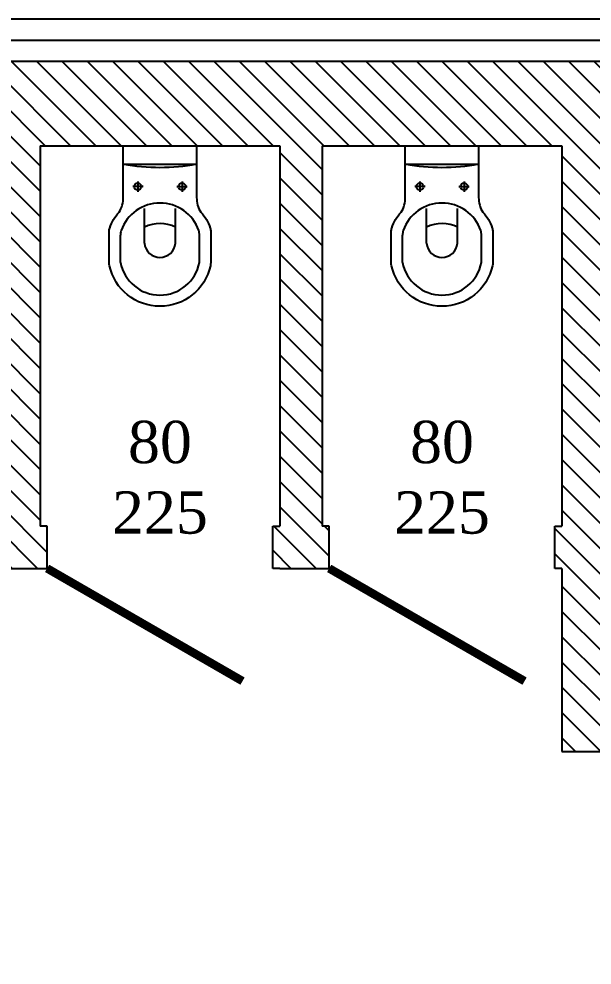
# Model space of a CAD drawing. Header units: millimetres. Extents: x 0 to 2688, y 0 to 2044.
# Drawn here: x 2510.914 to 2512.946, y 2034.545 to 2037.903 of the extents above; entities that cross this region are included whole.
import ezdxf

# ---------------------------------------------------------------- set-up
doc = ezdxf.new("R2010")
doc.units = ezdxf.units.MM
doc.styles.get("Standard").update_dxf_attribs({"font": 'arial.ttf'})
doc.linetypes.add('ISOLAMENTO', pattern='A,0.00254,-2.54,[134,ltypeshp.shx,S=2.54,R=0,X=-2.54,Y=0],-5.08,[134,ltypeshp.shx,S=2.54,R=180,X=2.54,Y=0],-2.54', length=10.16254)

# ---------------------------------------------------------------- blocks, each defined once
blk = doc.blocks.new('MIS')
h = blk.add_hatch()
h.set_pattern_fill('ANSI31', color=6, scale=0.02, angle=450)
h.set_pattern_definition([(135, (100, 0), (-0.0449012806, -0.0449012806), [])])
h.paths.add_polyline_path([(2558.9893, 2023.9526), (2558.9893, 2023.6526), (2563.4893, 2023.6526), (2563.4893, 2023.9526)])
h.paths.add_polyline_path([(2558.6893, 2029.9526), (2558.6893, 2023.9526), (2558.9893, 2023.9526), (2558.9893, 2029.9526)])
h.paths.add_polyline_path([(2558.6893, 2034.4526), (2558.6893, 2033.9526), (2558.9893, 2033.9526), (2558.9893, 2034.4526)])
h.paths.add_polyline_path([(2558.6893, 2033.6526), (2558.6893, 2033.5526), (2558.9893, 2033.5526), (2558.9893, 2033.6526)])
h.paths.add_polyline_path([(2558.6893, 2030.3526), (2558.6893, 2030.2526), (2558.9893, 2030.2526), (2558.9893, 2030.3526)])
h.paths.add_polyline_path([(2558.9893, 2030.2526), (2558.9893, 2029.9526), (2559.0893, 2029.9526), (2559.0893, 2030.2526)])
h.paths.add_polyline_path([(2558.6893, 2037.4526), (2558.6893, 2035.9526), (2558.9893, 2035.9526), (2559.0143, 2035.9526), (2559.0143, 2036.1026), (2558.9893, 2036.1026), (2558.9893, 2037.4526)])
h.paths.add_polyline_path([(2558.9893, 2037.7526), (2558.9893, 2037.4526), (2559.8393, 2037.4526), (2559.8393, 2036.1026), (2559.8143, 2036.1026), (2559.8143, 2035.9526), (2559.8393, 2035.9526), (2559.9893, 2035.9526), (2560.0143, 2035.9526), (2560.0143, 2036.1026), (2559.9893, 2036.1026), (2559.9893, 2037.4526), (2560.8393, 2037.4526), (2560.8393, 2036.1026), (2560.8143, 2036.1026), (2560.8143, 2035.9526), (2560.8393, 2035.9526), (2560.9893, 2035.9526), (2561.0143, 2035.9526), (2561.0143, 2036.1026), (2560.9893, 2036.1026), (2560.9893, 2037.4526), (2561.8393, 2037.4526), (2561.8393, 2036.1026), (2561.8143, 2036.1026), (2561.8143, 2035.9526), (2561.8393, 2035.9526), (2561.9893, 2035.9526), (2562.0143, 2035.9526), (2562.0143, 2036.1026), (2561.9893, 2036.1026), (2561.9893, 2037.4526), (2562.8393, 2037.4526), (2562.8393, 2036.1026), (2562.8143, 2036.1026), (2562.8143, 2035.9526), (2562.8393, 2035.9526), (2562.8393, 2035.3026), (2564.0893, 2035.3026), (2564.0893, 2035.4526), (2562.9893, 2035.4526), (2562.9893, 2037.4526), (2563.4893, 2037.4526), (2563.4893, 2037.7526)])
h.paths.add_polyline_path([(2563.7893, 2037.7526), (2563.7893, 2037.4526), (2564.5893, 2037.4526), (2564.5893, 2037.7526)])
h.paths.add_polyline_path([(2565.1893, 2037.7526), (2565.1893, 2035.4526), (2565.0893, 2035.4526), (2565.0893, 2035.3026), (2565.1893, 2035.3026), (2565.1893, 2032.2026), (2565.4893, 2032.2026), (2565.4893, 2032.3026), (2566.4893, 2032.3026), (2566.4893, 2029.9526), (2566.6393, 2029.9526), (2566.6393, 2032.3026), (2569.7893, 2032.3026), (2569.7893, 2033.6526), (2569.4893, 2033.6526), (2569.4893, 2032.4526), (2566.9893, 2032.4526), (2566.9893, 2032.4776), (2566.8393, 2032.4776), (2566.8393, 2032.4526), (2565.4893, 2032.4526), (2565.4893, 2033.3026), (2566.8393, 2033.3026), (2566.8393, 2033.2776), (2566.9893, 2033.2776), (2566.9893, 2033.4776), (2566.8393, 2033.4776), (2566.8393, 2033.4526), (2565.4893, 2033.4526), (2565.4893, 2034.3026), (2566.8393, 2034.3026), (2566.8393, 2034.2776), (2566.9893, 2034.2776), (2566.9893, 2034.4776), (2566.8393, 2034.4776), (2566.8393, 2034.4526), (2565.4893, 2034.4526), (2565.4893, 2035.3026), (2566.8393, 2035.3026), (2566.8393, 2035.2776), (2566.9893, 2035.2776), (2566.9893, 2035.3026), (2567.6393, 2035.3026), (2567.6393, 2036.3526), (2567.4893, 2036.3526), (2567.4893, 2035.4526), (2565.4893, 2035.4526), (2565.4893, 2037.7526)])
h.paths.add_polyline_path([(2569.4893, 2036.3526), (2569.4893, 2033.9526), (2569.7893, 2033.9526), (2569.7893, 2036.3526)], flags=17)
h.paths.add_polyline_path([(2571.9893, 2037.4526), (2571.9893, 2033.9526), (2572.2893, 2033.9526), (2572.2893, 2037.4526)])
h.paths.add_polyline_path([(2571.9893, 2033.6526), (2571.9893, 2030.2526), (2572.2893, 2030.2526), (2572.2893, 2033.6526)])
h.paths.add_polyline_path([(2570.0893, 2023.9526), (2570.0893, 2023.6526), (2571.9893, 2023.6526), (2571.9893, 2023.9526)])
h.paths.add_polyline_path([(2565.1893, 2031.2026), (2565.1893, 2030.2526), (2564.1893, 2030.2526), (2564.1893, 2033.9526), (2563.7893, 2033.9526), (2563.7893, 2033.6526), (2564.0393, 2033.6526), (2564.0393, 2030.2526), (2563.7893, 2030.2526), (2563.7893, 2029.9526), (2565.4893, 2029.9526), (2565.4893, 2031.2026)])
h.paths.add_polyline_path([(2560.0893, 2030.2526), (2560.0893, 2029.9526), (2563.4893, 2029.9526), (2563.4893, 2030.2526)])
h.paths.add_polyline_path([(2558.9893, 2033.9526), (2558.9893, 2033.6526), (2563.4893, 2033.6526), (2563.4893, 2033.9526)])
h.paths.add_polyline_path([(2558.6893, 2031.3526), (2558.9893, 2031.3526), (2558.9893, 2032.5526), (2558.6893, 2032.5526)])
for p, q in [((2558.6893, 2037.7526), (2564.5893, 2037.7526)), ((2560.9893, 2037.4526), (2561.8393, 2037.4526)), ((2560.9893, 2037.4526), (2560.9893, 2036.1026)), ((2561.8393, 2037.4526), (2561.8393, 2036.1026)), ((2561.9893, 2037.4526), (2562.8393, 2037.4526)), ((2561.9893, 2037.4526), (2561.9893, 2036.1026)), ((2562.8393, 2037.4526), (2562.8393, 2036.1026)), ((2561.2843, 2037.3877), (2561.5443, 2037.3877)), ((2562.2843, 2037.3877), (2562.5443, 2037.3877)), ((2561.3592, 2037.1063), (2561.3592, 2037.2296)), ((2561.4694, 2037.1063), (2561.4694, 2037.2296)), ((2562.3592, 2037.1063), (2562.3592, 2037.2296)), ((2562.4694, 2037.1063), (2562.4694, 2037.2296)), ((2561.2743, 2037.0382), (2561.2743, 2037.1351)), ((2561.5543, 2037.0382), (2561.5543, 2037.1351)), ((2562.2743, 2037.0382), (2562.2743, 2037.1351)), ((2562.5543, 2037.0382), (2562.5543, 2037.1351)), ((2561.0143, 2036.1026), (2560.9893, 2036.1026)), ((2561.0143, 2035.9526), (2561.0143, 2036.1026)), ((2561.8143, 2035.9526), (2561.8143, 2036.1026)), ((2561.8143, 2036.1026), (2561.8393, 2036.1026)), ((2562.0143, 2036.1026), (2561.9893, 2036.1026)), ((2562.0143, 2035.9526), (2562.0143, 2036.1026)), ((2562.8143, 2035.9526), (2562.8143, 2036.1026)), ((2562.8143, 2036.1026), (2562.8393, 2036.1026)), ((2560.8393, 2035.9526), (2560.9893, 2035.9526)), ((2560.9893, 2035.9526), (2561.0143, 2035.9526)), ((2561.8393, 2035.9526), (2561.8143, 2035.9526)), ((2561.8393, 2035.9526), (2561.9893, 2035.9526)), ((2561.9893, 2035.9526), (2562.0143, 2035.9526)), ((2562.8393, 2035.9526), (2562.8143, 2035.9526)), ((2562.8393, 2035.9526), (2562.8393, 2035.3026)), ((2562.8393, 2035.3026), (2564.0893, 2035.3026))]:
    blk.add_line(p, q)
for points in [[(2558.5393, 2035.9526), (2558.5393, 2037.9026), (2564.5893, 2037.9026)], [(2561.3547, 2037.3078), (2561.3184, 2037.3078)], [(2561.3358, 2037.3262), (2561.3358, 2037.2886)], [(2561.474, 2037.3078), (2561.5102, 2037.3078)], [(2561.4928, 2037.3262), (2561.4928, 2037.2886)], [(2562.3547, 2037.3078), (2562.3184, 2037.3078)], [(2562.3358, 2037.3262), (2562.3358, 2037.2886)], [(2562.474, 2037.3078), (2562.5102, 2037.3078)], [(2562.4928, 2037.3262), (2562.4928, 2037.2886)]]:
    blk.add_lwpolyline(points)
at = {"linetype": 'ISOLAMENTO', "ltscale": 0.007}
blk.add_lwpolyline([(2558.6143, 2035.9526), (2558.6143, 2037.8276), (2564.5893, 2037.8276)], dxfattribs=at)
for points in [[(2561.5393, 2037.4526, -0.414214), (2561.5443, 2037.4476), (2561.5443, 2037.2693, 0.141492), (2561.559, 2037.2165, -0.126616), (2561.5923, 2037.1606, -0.071449), (2561.5943, 2037.1465), (2561.5943, 2037.0372, -0.053979), (2561.5931, 2037.0265, -0.80461), (2561.2355, 2037.0265, -0.053979), (2561.2343, 2037.0372), (2561.2343, 2037.1465, -0.071449), (2561.2363, 2037.1606, -0.126616), (2561.2697, 2037.2165, 0.141492), (2561.2843, 2037.2693), (2561.2843, 2037.4476, -0.414214), (2561.2893, 2037.4526)], [(2562.5393, 2037.4526, -0.414214), (2562.5443, 2037.4476), (2562.5443, 2037.2693, 0.141492), (2562.559, 2037.2165, -0.126616), (2562.5923, 2037.1606, -0.071449), (2562.5943, 2037.1465), (2562.5943, 2037.0372, -0.053979), (2562.5931, 2037.0265, -0.80461), (2562.2355, 2037.0265, -0.053979), (2562.2343, 2037.0372), (2562.2343, 2037.1465, -0.071449), (2562.2363, 2037.1606, -0.126616), (2562.2697, 2037.2165, 0.141492), (2562.2843, 2037.2693), (2562.2843, 2037.4476, -0.414214), (2562.2893, 2037.4526)]]:
    blk.add_lwpolyline(points, format="xyb", close=True)
at = {"color": 116, "true_color": 0x136734, "const_width": 0.03}
for points in [[(2561.0143, 2035.9526), (2561.7071, 2035.5526)], [(2562.0143, 2035.9526), (2562.7071, 2035.5526)]]:
    blk.add_lwpolyline(points, dxfattribs=at)
for centre in [(2561.3358, 2037.3078), (2561.4928, 2037.3078), (2562.3358, 2037.3078), (2562.4928, 2037.3078)]:
    blk.add_circle(centre, 0.0125)
for centre, radius, start, end in [((2561.4143, 2038.0884), 0.7126, 259.4892, 280.5108), ((2562.4143, 2038.0884), 0.7126, 259.4892, 280.5108), ((2561.4143, 2037.1041), 0.1452, 19.0225, 160.9775), ((2562.4143, 2037.1041), 0.1452, 19.0225, 160.9775), ((2561.4146, 2037.0451), 0.1309, 64.9673, 115.0327), ((2562.4146, 2037.0451), 0.1309, 64.9673, 115.0327), ((2561.3243, 2037.1351), 0.05, 160.9775, 180), ((2561.5043, 2037.1351), 0.05, 0, 19.0225), ((2562.3243, 2037.1351), 0.05, 160.9775, 180), ((2562.5043, 2037.1351), 0.05, 0, 19.0225), ((2561.4143, 2037.1116), 0.0553, 185.4945, 354.5055), ((2562.4143, 2037.1116), 0.0553, 185.4945, 354.5055), ((2561.4143, 2037.0651), 0.1426, 190.8823, 349.1177), ((2562.4143, 2037.0651), 0.1426, 190.8823, 349.1177)]:
    blk.add_arc(centre, radius, start, end)
at = {"color": 116, "true_color": 0x136734, "char_height": 0.15, "attachment_point": 9}
for insert in [(2561.5931, 2036.0739), (2562.5931, 2036.0739)]:
    blk.add_mtext_dynamic_manual_height_columns('\\pxqc;{\\fTimes New Roman|b0|i0|c0|p18;80\\P225}', width=0.357638, gutter_width=12.5, heights=[0], dxfattribs=dict(at, insert=insert))

msp = doc.modelspace()

# ---------------------------------------------------------------- block references
msp.add_blockref('MIS', (-50, 0))

doc.saveas('drawing.dxf')
